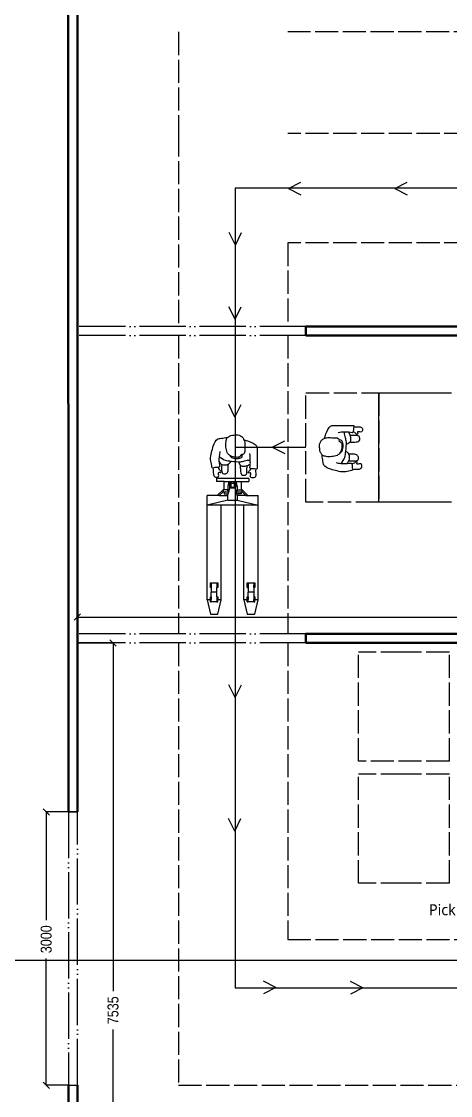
# Model space of a CAD drawing. Header units: millimetres. Extents: x -9564 to 100156, y -26854 to 24346.
# Drawn here: x 51353 to 56065, y -16526 to -4738 of the extents above; entities that cross this region are included whole.
import ezdxf

# ---------------------------------------------------------------- set-up
doc = ezdxf.new("R2010")
doc.units = ezdxf.units.MM
doc.header["$LTSCALE"] = 100
doc.linetypes.add('DASHEDX2', pattern=[3.048, 2.54, -0.508])
doc.linetypes.add('DIVIDEX2', pattern=[6.604, 5.08, -0.508, 0, -0.508, 0, -0.508])
for name, color, linetype in [('Area circulacion', 50, 'DASHEDX2'), ('Area proceso', 90, 'DASHEDX2'), ('Cotas secundarias', 41, 'Continuous'), ('Flujo proceso', 4, 'Continuous'), ('Mesas-estantes', 230, 'Continuous'), ('Personal', 171, 'Continuous'), ('Puertas', 43, 'DIVIDEX2'), ('rotulo', 211, 'Continuous'), ('Transporte semielaborado', 30, 'Continuous')]:
    doc.layers.add(name, color=color, linetype=linetype)
doc.layers.add('Paredes', color=7, linetype='Continuous', lineweight=50)
doc.styles.add('OpenSans', font='OpenSans-Regular.ttf')
doc.styles.add('OpenSansCondensed-Light', font='OpenSansCondensed-Light.ttf')
doc.dimstyles.new('Cotas Mateo', dxfattribs={"dimtxt": 120, "dimasz": 70, "dimexe": 0.375, "dimexo": 0.125, "dimgap": 0.1, "dimtad": 1, "dimdec": 0, "dimzin": 12, "dimdsep": 46, "dimtxsty": 'OpenSansCondensed-Light', "dimblk": 'OBLIQUE', "dimcen": 2.5, "dimazin": 3, "dimtfac": 0.5, "dimtdec": 0, "dimtmove": 2, "dimatfit": 3, "dimarcsym": 0})

# ---------------------------------------------------------------- blocks, each defined once
blk = doc.blocks.new('pa17-16')
for points, knots in [([(5.558, 2.439), (5.555, 2.422), (5.552, 2.385), (5.549, 2.333), (5.571, 2.26), (5.543, 2.259), (5.503, 2.253), (5.479, 2.243), (5.478, 2.281), (5.45, 2.344), (5.466, 2.423), (5.478, 2.503), (5.512, 2.58), (5.555, 2.585), (5.608, 2.596), (5.634, 2.6)], [0, 0, 0, 0, 0.404899, 0.829805, 1.276298, 1.516647, 1.885942, 2.122553, 2.418487, 2.881882, 3.382407, 3.897515, 4.613825, 5.020942, 5.393355, 5.393355, 5.393355, 5.393355]), ([(5.62, 2.554), (5.619, 2.543), (5.615, 2.525), (5.622, 2.49), (5.635, 2.429), (5.661, 2.406), (5.685, 2.391), (5.732, 2.383), (5.772, 2.384), (5.788, 2.397), (5.802, 2.427), (5.815, 2.416), (5.832, 2.43), (5.838, 2.457), (5.832, 2.504), (5.834, 2.562), (5.814, 2.594), (5.794, 2.628), (5.731, 2.639), (5.704, 2.63), (5.668, 2.626), (5.644, 2.605), (5.623, 2.596), (5.621, 2.567), (5.62, 2.554)], [0, 0, 0, 0, 0.297584, 0.631064, 1.068635, 1.39533, 1.69617, 2.097861, 2.458938, 2.716293, 3.010442, 3.199165, 3.447293, 3.731671, 4.119196, 4.541864, 4.881702, 5.22714, 5.673063, 5.989311, 6.327668, 6.644571, 6.906626, 7.259736, 7.259736, 7.259736, 7.259736]), ([(5.82, 2.585), (5.837, 2.582), (5.882, 2.567), (5.976, 2.542), (5.972, 2.461), (5.979, 2.393), (5.981, 2.315), (5.989, 2.261), (5.969, 2.266), (5.94, 2.266), (5.906, 2.267), (5.901, 2.281), (5.909, 2.318), (5.901, 2.361), (5.902, 2.401), (5.896, 2.424), (5.893, 2.435)], [6.682038, 6.682038, 6.682038, 6.682038, 7.076266, 7.806153, 8.304227, 8.77662, 9.284333, 9.649979, 9.844608, 10.160206, 10.472731, 10.661147, 10.998544, 11.371438, 11.724832, 12.051545, 12.051545, 12.051545, 12.051545]), ([(5.672, 2.399), (5.675, 2.395), (5.684, 2.383), (5.704, 2.372), (5.735, 2.37), (5.774, 2.373), (5.809, 2.387), (5.812, 2.401), (5.814, 2.42)], [0.121052, 0.121052, 0.121052, 0.121052, 0.297289, 0.584433, 0.895396, 1.26174, 1.600834, 1.760925, 1.760925, 1.760925, 1.760925]), ([(5.552, 2.381), (5.573, 2.365), (5.622, 2.34), (5.692, 2.338), (5.795, 2.332), (5.838, 2.352), (5.881, 2.361), (5.902, 2.366)], [0, 0, 0, 0, 0.49262, 0.970296, 1.525877, 1.91054, 2.357805, 2.357805, 2.357805, 2.357805]), ([(5.555, 2.321), (5.56, 2.315), (5.571, 2.304), (5.589, 2.292), (5.625, 2.291), (5.661, 2.297), (5.673, 2.315), (5.686, 2.33), (5.691, 2.338)], [0, 0, 0, 0, 0.262594, 0.520609, 0.853848, 1.185107, 1.43842, 1.738028, 1.738028, 1.738028, 1.738028]), ([(5.587, 2.295), (5.587, 2.288), (5.587, 2.267), (5.588, 2.187), (5.635, 2.19), (5.667, 2.213), (5.661, 2.262), (5.66, 2.288), (5.661, 2.301)], [0.078483, 0.078483, 0.078483, 0.078483, 0.321516, 0.797556, 1.122606, 1.448668, 1.830958, 2.166281, 2.166281, 2.166281, 2.166281]), ([(5.771, 2.336), (5.774, 2.331), (5.779, 2.32), (5.795, 2.295), (5.815, 2.285), (5.861, 2.291), (5.884, 2.306), (5.899, 2.312), (5.906, 2.315)], [0, 0, 0, 0, 0.233477, 0.532145, 0.79329, 1.163492, 1.458071, 1.725911, 1.725911, 1.725911, 1.725911]), ([(5.794, 2.299), (5.795, 2.286), (5.798, 2.261), (5.804, 2.2), (5.826, 2.187), (5.867, 2.191), (5.876, 2.212), (5.872, 2.261), (5.871, 2.286), (5.871, 2.298)], [0, 0, 0, 0, 0.353805, 0.775896, 1.041599, 1.377968, 1.615337, 2.001902, 2.313716, 2.313716, 2.313716, 2.313716]), ([(5.491, 2.248), (5.494, 2.237), (5.498, 2.215), (5.497, 2.181), (5.512, 2.145), (5.557, 2.147), (5.563, 2.168), (5.55, 2.213), (5.575, 2.2), (5.591, 2.209), (5.574, 2.226), (5.562, 2.234), (5.556, 2.252), (5.556, 2.26)], [0, 0, 0, 0, 0.324329, 0.654038, 0.980089, 1.31306, 1.562526, 1.890179, 2.123217, 2.319335, 2.559559, 2.78492, 3.066636, 3.066636, 3.066636, 3.066636]), ([(5.971, 2.265), (5.97, 2.255), (5.969, 2.234), (5.979, 2.202), (5.967, 2.164), (5.922, 2.163), (5.913, 2.183), (5.923, 2.229), (5.899, 2.213), (5.882, 2.221), (5.898, 2.24), (5.908, 2.248), (5.912, 2.262), (5.913, 2.268)], [0.038839, 0.038839, 0.038839, 0.038839, 0.324329, 0.654038, 0.980089, 1.31306, 1.562526, 1.890179, 2.123217, 2.319335, 2.559559, 2.78492, 2.989829, 2.989829, 2.989829, 2.989829])]:
    blk.add_open_spline(points, degree=3, knots=knots)
blk = doc.blocks.new('_OBLIQUE')
at = {"color": 0, "linetype": 'ByBlock'}
blk.add_line((-0.5, -0.5), (0.5, 0.5), dxfattribs=at)
blk = doc.blocks.new('*D155')
at = {"layer": 'Cotas secundarias', "color": 0, "lineweight": -2, "transparency": 16777216}
for p, q in [((51968, -11559), (51968, -11275)), ((51968, -11275), (58419, -11275)), ((63953, -11275), (58911, -11275)), ((63953, -11559), (63953, -11275))]:
    blk.add_line(p, q, dxfattribs=at)
at = {"layer": 'Defpoints', "color": 0, "transparency": 16777216}
for p in [(51968, -11275), (51968, -11559), (63953, -11559)]:
    blk.add_point(p, dxfattribs=at)
at = {"layer": 'Cotas secundarias', "color": 0, "lineweight": -2, "transparency": 16777216, "xscale": 70, "yscale": 70, "zscale": 70, "rotation": 180}
blk.add_blockref('_OBLIQUE', (51968, -11275), dxfattribs=at)
at = {"layer": 'Cotas secundarias', "color": 0, "lineweight": -2, "transparency": 16777216, "xscale": 70, "yscale": 70, "zscale": 70}
blk.add_blockref('_OBLIQUE', (63953, -11275), dxfattribs=at)
at = {"layer": 'Cotas secundarias', "color": 0, "transparency": 16777216, "insert": (58665, -11275), "char_height": 120, "attachment_point": 5, "style": 'OpenSansCondensed-Light'}
blk.add_mtext('11985', dxfattribs=at)
blk = doc.blocks.new('*D156')
at = {"layer": 'Cotas secundarias', "color": 0, "lineweight": -2, "transparency": 16777216}
for p, q in [((51968, -11559), (52360, -11559)), ((52359, -11559), (52359, -15380)), ((52359, -19094), (52359, -15803)), ((51968, -19094), (52360, -19094))]:
    blk.add_line(p, q, dxfattribs=at)
at = {"layer": 'Defpoints', "color": 0, "transparency": 16777216}
for p in [(51968, -11559), (51968, -19094), (52359, -19094)]:
    blk.add_point(p, dxfattribs=at)
at = {"layer": 'Cotas secundarias', "color": 0, "lineweight": -2, "transparency": 16777216, "xscale": 70, "yscale": 70, "zscale": 70}
for p, rotation in [((52359, -11559), 90), ((52359, -19094), 270)]:
    blk.add_blockref('_OBLIQUE', p, dxfattribs=dict(at, rotation=rotation))
at = {"layer": 'Cotas secundarias', "color": 0, "transparency": 16777216, "insert": (52359, -15591), "char_height": 120, "attachment_point": 5, "rotation": 90, "style": 'OpenSansCondensed-Light'}
blk.add_mtext('7535', dxfattribs=at)
blk = doc.blocks.new('*D184')
at = {"layer": 'Cotas secundarias', "color": 0, "lineweight": -2, "transparency": 16777216}
for p, q in [((51868, -13413), (51625, -13413)), ((51625, -13413), (51625, -14600)), ((51625, -16413), (51625, -15023)), ((51868, -16413), (51625, -16413))]:
    blk.add_line(p, q, dxfattribs=at)
at = {"layer": 'Defpoints', "color": 0, "transparency": 16777216}
for p in [(51868, -13413), (51625, -16413), (51868, -16413)]:
    blk.add_point(p, dxfattribs=at)
at = {"layer": 'Cotas secundarias', "color": 0, "lineweight": -2, "transparency": 16777216, "xscale": 70, "yscale": 70, "zscale": 70}
for p, rotation in [((51625, -13413), 90), ((51625, -16413), 270)]:
    blk.add_blockref('_OBLIQUE', p, dxfattribs=dict(at, rotation=rotation))
at = {"layer": 'Cotas secundarias', "color": 0, "transparency": 16777216, "insert": (51625, -14811), "char_height": 120, "attachment_point": 5, "rotation": 90, "style": 'OpenSansCondensed-Light'}
blk.add_mtext('3000', dxfattribs=at)

msp = doc.modelspace()

# ---------------------------------------------------------------- linework, layer by layer
for p, q in [((55277.905, -8184.139), (55277.905, -8184.13)), ((51868.21, -13413.342), (51968.21, -13413.342)), ((51868.21, -16413.342), (51968.21, -16413.342))]:
    msp.add_line(p, q)
at = {"layer": 'Area circulacion'}
for p, q in [((53077.905, -4852.474), (53077.905, -5965.563)), ((53077.905, -5965.563), (53077.905, -8084.072)), ((58079.848, -5965.563), (54277.906, -5965.563)), ((58079.848, -7165.563), (54277.905, -7167.662)), ((54277.905, -7167.662), (54277.905, -8084.072)), ((53077.905, -8184.135), (53077.905, -11458.721)), ((54277.905, -8184.135), (54277.905, -11458.721)), ((53077.905, -11558.721), (53077.905, -16413.342)), ((54277.905, -11558.721), (54277.905, -14813.342)), ((54277.905, -14813.342), (63732.847, -14813.342)), ((53077.905, -16413.342), (63732.847, -16413.342))]:
    msp.add_line(p, q, dxfattribs=at)
at = {"layer": 'Area circulacion', "linetype": 'DASHEDX2'}
msp.add_line((58184.399, -4852.442), (54277.907, -4852.474), dxfattribs=at)
at = {"layer": 'Area proceso'}
for p, q in [((54477.905, -10012.082), (54477.905, -8812.082)), ((54477.905, -8812.082), (55277.905, -8812.082)), ((55277.905, -8812.082), (55277.905, -10012.082)), ((55277.905, -10012.082), (54477.905, -10012.082)), ((55553.09, -11658.721), (55053.09, -11658.721)), ((55053.09, -12857.344), (55053.09, -11658.721)), ((56053.09, -11658.721), (55553.09, -11658.721)), ((56053.09, -12857.344), (56053.09, -11658.721)), ((56053.09, -12857.344), (55053.09, -12857.344)), ((55553.09, -12997.418), (55053.09, -12997.418)), ((55053.09, -14196.041), (55053.09, -12997.418)), ((56053.09, -12997.418), (55553.09, -12997.418)), ((56053.09, -14196.041), (56053.09, -12997.418)), ((55553.09, -14196.041), (55053.09, -14196.041)), ((56053.09, -14196.041), (55553.09, -14196.041))]:
    msp.add_line(p, q, dxfattribs=at)
at = {"layer": 'Flujo proceso'}
for p, q in [((58079.848, -6565.563), (53701.962, -6565.563)), ((53701.962, -6565.563), (53701.962, -9412.082)), ((54284.204, -6570.942), (54420.929, -6502.579)), ((54284.204, -6570.942), (54420.929, -6639.304)), ((55454.302, -6570.942), (55591.026, -6502.579)), ((55454.302, -6570.942), (55591.026, -6639.304)), ((53702.039, -7192.335), (53633.677, -7055.611)), ((53702.039, -7192.335), (53770.402, -7055.611)), ((53698.906, -8006.201), (53630.544, -7869.476)), ((53698.906, -8006.201), (53767.268, -7869.476)), ((53697.244, -9079.641), (53628.882, -8942.916)), ((53697.244, -9079.641), (53765.606, -8942.916)), ((53701.962, -9412.082), (53701.962, -15345.544)), ((54477.905, -9412.082), (53701.962, -9412.082)), ((54107.123, -9410.075), (54243.847, -9341.713)), ((54107.123, -9410.075), (54243.847, -9478.438)), ((53700.659, -12157.099), (53632.297, -12020.375)), ((53700.659, -12157.099), (53769.021, -12020.375)), ((53694.997, -13623.155), (53626.634, -13486.431)), ((53694.997, -13623.155), (53763.359, -13486.431)), ((56403.09, -15043.93), (50575.639, -15043.93)), ((54146.345, -15340.858), (54009.62, -15272.496)), ((55103.239, -15344.926), (54966.514, -15276.564)), ((53701.962, -15345.544), (57647.681, -15345.544)), ((54146.345, -15340.858), (54009.62, -15409.22)), ((55103.239, -15344.926), (54966.514, -15413.288))]:
    msp.add_line(p, q, dxfattribs=at)
at = {"layer": 'Mesas-estantes'}
for p, q in [((55277.905, -8812.082), (56077.905, -8812.082)), ((55277.905, -10012.082), (55277.905, -8812.082)), ((56077.905, -10012.082), (55277.905, -10012.082))]:
    msp.add_line(p, q, dxfattribs=at)
at = {"layer": 'Paredes'}
for p, q in [((51868.21, -13413.342), (51867.458, -1952.464)), ((51968.21, -2952.442), (51968.21, -13413.342)), ((54477.905, -8184.135), (54477.905, -8084.072)), ((64192.73, -8084.072), (54477.905, -8084.072)), ((64192.731, -8184.073), (54477.905, -8184.135)), ((54477.905, -11458.721), (63953.09, -11458.721)), ((54477.905, -11558.721), (54477.905, -11458.721)), ((54477.905, -11558.721), (63953.09, -11558.721)), ((51868.21, -16413.342), (51868.21, -20842.788)), ((51968.21, -20842.788), (51968.21, -16413.342))]:
    msp.add_line(p, q, dxfattribs=at)
at = {"layer": 'Puertas'}
for p, q in [((54477.905, -8084.072), (51968.21, -8084.072)), ((54477.905, -8184.135), (51968.21, -8184.135)), ((54477.905, -11458.721), (51968.21, -11458.721)), ((54477.905, -11558.721), (51968.21, -11558.721)), ((51968.21, -13413.342), (51868.21, -13413.349)), ((51868.21, -13413.349), (51868.21, -16413.342)), ((51968.21, -16413.342), (51968.21, -13413.342))]:
    msp.add_line(p, q, dxfattribs=at)
at = {"layer": 'Transporte semielaborado'}
for p, q in [((53495.118, -9754.388), (53495.118, -9785.592)), ((53848.766, -9754.388), (53495.118, -9754.388)), ((53848.766, -9754.388), (53848.766, -9785.592)), ((53578.329, -9785.592), (53495.118, -9785.592)), ((53503.892, -9941.613), (53567.928, -9879.204)), ((53525.237, -9941.613), (53567.928, -9900.007)), ((53578.329, -9879.204), (53567.928, -9879.204)), ((53567.928, -9879.204), (53567.928, -9900.007)), ((53567.928, -9900.007), (53578.329, -9900.007)), ((53578.329, -9785.592), (53630.336, -9785.592)), ((53578.329, -9879.204), (53578.329, -9785.592)), ((53619.935, -9879.204), (53578.329, -9879.204)), ((53578.329, -9900.007), (53630.004, -9900.007)), ((53578.329, -9900.007), (53578.329, -9920.81)), ((53626.902, -9811.595), (53619.935, -9837.599)), ((53619.935, -9837.599), (53619.935, -9879.204)), ((53619.935, -9889.606), (53619.935, -9879.204)), ((53632.521, -9889.606), (53619.935, -9889.606)), ((53624.969, -9920.81), (53630.004, -9900.007)), ((53630.336, -9808.162), (53626.902, -9811.595)), ((53630.004, -9900.007), (53632.521, -9889.606)), ((53630.336, -9785.592), (53640.737, -9785.592)), ((53630.336, -9808.162), (53630.336, -9785.592)), ((53640.737, -9797.76), (53630.336, -9808.162)), ((53632.521, -9889.606), (53640.073, -9858.402)), ((53640.737, -9858.402), (53640.073, -9858.402)), ((53640.737, -9785.592), (53651.139, -9785.592)), ((53640.737, -9797.76), (53640.737, -9785.592)), ((53640.737, -9827.197), (53640.737, -9797.76)), ((53651.139, -9827.197), (53640.737, -9827.197)), ((53640.737, -9848), (53640.737, -9827.197)), ((53640.737, -9858.402), (53640.737, -9848)), ((53651.139, -9848), (53640.737, -9848)), ((53651.139, -9858.402), (53640.737, -9858.402)), ((53654.382, -9793.422), (53651.139, -9785.592)), ((53651.139, -9785.592), (53656.339, -9785.592)), ((53654.382, -9793.422), (53651.139, -9806.395)), ((53651.139, -9806.395), (53692.744, -9806.395)), ((53651.139, -9806.395), (53651.139, -9827.197)), ((53651.139, -9827.197), (53651.139, -9848)), ((53651.139, -9848), (53692.744, -9848)), ((53651.139, -9848), (53651.139, -9858.402)), ((53692.744, -9858.402), (53651.139, -9858.402)), ((53656.339, -9785.592), (53654.382, -9793.422)), ((53656.339, -9785.592), (53687.544, -9785.592)), ((53689.501, -9793.422), (53687.544, -9785.592)), ((53687.544, -9785.592), (53692.744, -9785.592)), ((53692.744, -9785.592), (53689.501, -9793.422)), ((53692.744, -9806.395), (53689.501, -9793.422)), ((53692.744, -9785.592), (53703.146, -9785.592)), ((53692.744, -9827.197), (53692.744, -9806.395)), ((53703.146, -9827.197), (53692.744, -9827.197)), ((53692.744, -9848), (53692.744, -9827.197)), ((53703.146, -9848), (53692.744, -9848)), ((53692.744, -9848), (53692.744, -9858.402)), ((53703.146, -9858.402), (53692.744, -9858.402)), ((53703.146, -9797.76), (53703.146, -9785.592)), ((53703.146, -9785.592), (53713.547, -9785.592)), ((53713.547, -9808.162), (53703.146, -9797.76)), ((53703.146, -9827.197), (53703.146, -9797.76)), ((53703.146, -9827.197), (53703.146, -9848)), ((53703.146, -9858.402), (53703.146, -9848)), ((53703.81, -9858.402), (53703.146, -9858.402)), ((53711.362, -9889.606), (53703.81, -9858.402)), ((53723.949, -9889.606), (53711.362, -9889.606)), ((53713.879, -9900.007), (53711.362, -9889.606)), ((53713.547, -9785.592), (53765.554, -9785.592)), ((53713.547, -9808.162), (53713.547, -9785.592)), ((53716.981, -9811.595), (53713.547, -9808.162)), ((53713.879, -9900.007), (53765.554, -9900.007)), ((53718.914, -9920.81), (53713.879, -9900.007)), ((53723.949, -9837.599), (53716.981, -9811.595)), ((53723.949, -9837.599), (53723.949, -9879.204)), ((53723.949, -9879.204), (53723.949, -9889.606)), ((53723.949, -9879.204), (53765.554, -9879.204)), ((53765.554, -9785.592), (53765.554, -9879.204)), ((53765.554, -9785.592), (53848.766, -9785.592)), ((53765.554, -9879.204), (53775.956, -9879.204)), ((53765.554, -9900.007), (53775.956, -9900.007)), ((53765.554, -9900.007), (53765.554, -9920.81)), ((53839.991, -9941.613), (53775.956, -9879.204)), ((53775.956, -9900.007), (53775.956, -9879.204)), ((53818.646, -9941.613), (53775.956, -9900.007)), ((53391.104, -10045.627), (53391.104, -9941.613)), ((53503.892, -9941.613), (53391.104, -9941.613)), ((53619.935, -9993.62), (53391.104, -10045.627)), ((53525.237, -9941.613), (53503.892, -9941.613)), ((53525.237, -9941.613), (53619.935, -9941.613)), ((53578.329, -9920.81), (53624.969, -9920.81)), ((53619.935, -9941.613), (53624.969, -9920.81)), ((53619.935, -9993.62), (53619.935, -9941.613)), ((53619.935, -9993.62), (53723.949, -9993.62)), ((53765.554, -9920.81), (53718.914, -9920.81)), ((53723.949, -9941.613), (53718.914, -9920.81)), ((53723.949, -9941.613), (53723.949, -9993.62)), ((53818.646, -9941.613), (53723.949, -9941.613)), ((53723.949, -9993.62), (53952.78, -10045.627)), ((53818.646, -9941.613), (53839.991, -9941.613)), ((53839.991, -9941.613), (53952.78, -9941.613)), ((53952.78, -10045.627), (53952.78, -9941.613)), ((53391.104, -11085.768), (53391.104, -10045.627)), ((53547.125, -10045.627), (53391.104, -10045.627)), ((53796.758, -10045.627), (53547.125, -10045.627)), ((53547.125, -11085.768), (53547.125, -10045.627)), ((53796.758, -11085.768), (53796.758, -10045.627)), ((53952.78, -10045.627), (53796.758, -10045.627)), ((53952.78, -11085.768), (53952.78, -10045.627)), ((53427.509, -10923.526), (53427.509, -10898.542)), ((53427.509, -10898.542), (53437.91, -10898.542)), ((53427.509, -10923.526), (53437.91, -10923.526)), ((53427.509, -10950.549), (53427.509, -10923.526)), ((53427.509, -10950.549), (53437.91, -10950.549)), ((53437.91, -10898.542), (53500.318, -10898.542)), ((53437.91, -10898.542), (53437.91, -10923.526)), ((53437.91, -10923.526), (53437.91, -10950.549)), ((53437.91, -10950.549), (53437.91, -11002.556)), ((53500.318, -10898.542), (53510.72, -10898.542)), ((53500.318, -10898.542), (53500.318, -10923.526)), ((53510.72, -10923.526), (53500.318, -10923.526)), ((53500.318, -10923.526), (53500.318, -10950.549)), ((53510.72, -10950.549), (53500.318, -10950.549)), ((53500.318, -11002.556), (53500.318, -10950.549)), ((53510.72, -10898.542), (53510.72, -10923.526)), ((53510.72, -10923.526), (53510.72, -10950.549)), ((53833.163, -10923.526), (53833.163, -10898.542)), ((53833.163, -10898.542), (53843.565, -10898.542)), ((53833.163, -10923.526), (53843.565, -10923.526)), ((53833.163, -10950.549), (53833.163, -10923.526)), ((53833.163, -10950.549), (53843.565, -10950.549)), ((53843.565, -10898.542), (53905.973, -10898.542)), ((53843.565, -10898.542), (53843.565, -10923.526)), ((53843.565, -10923.526), (53843.565, -10950.549)), ((53843.565, -10950.549), (53843.565, -11002.556)), ((53905.973, -10898.542), (53916.375, -10898.542)), ((53905.973, -10898.542), (53905.973, -10923.526)), ((53916.375, -10923.526), (53905.973, -10923.526)), ((53905.973, -10950.549), (53905.973, -10923.526)), ((53916.375, -10950.549), (53905.973, -10950.549)), ((53905.973, -10950.549), (53905.973, -11002.556)), ((53916.375, -10898.542), (53916.375, -10923.526)), ((53916.375, -10923.526), (53916.375, -10950.549)), ((53427.509, -11054.564), (53437.91, -11054.564)), ((53427.509, -11081.587), (53427.509, -11054.564)), ((53500.318, -11002.556), (53437.91, -11002.556)), ((53437.91, -11054.564), (53437.91, -11002.556)), ((53437.91, -11054.564), (53437.91, -11081.587)), ((53500.318, -11054.564), (53500.318, -11002.556)), ((53500.318, -11054.564), (53510.72, -11054.564)), ((53500.318, -11054.564), (53500.318, -11081.587)), ((53510.72, -11054.564), (53510.72, -11081.587)), ((53833.163, -11054.564), (53843.565, -11054.564)), ((53833.163, -11081.587), (53833.163, -11054.564)), ((53905.973, -11002.556), (53843.565, -11002.556)), ((53843.565, -11054.564), (53843.565, -11002.556)), ((53843.565, -11054.564), (53843.565, -11081.587)), ((53905.973, -11002.556), (53905.973, -11054.564)), ((53916.375, -11054.564), (53905.973, -11054.564)), ((53905.973, -11054.564), (53905.973, -11081.587)), ((53916.375, -11054.564), (53916.375, -11081.587)), ((53427.509, -11085.768), (53391.104, -11085.768)), ((53391.104, -11085.768), (53427.509, -11241.789)), ((53427.509, -11081.587), (53437.91, -11081.587)), ((53427.509, -11085.768), (53427.509, -11081.587)), ((53427.509, -11106.571), (53427.509, -11085.768)), ((53427.509, -11106.571), (53437.91, -11106.571)), ((53437.91, -11106.571), (53437.91, -11081.587)), ((53500.318, -11106.571), (53437.91, -11106.571)), ((53500.318, -11081.587), (53510.72, -11081.587)), ((53500.318, -11081.587), (53500.318, -11106.571)), ((53500.318, -11106.571), (53510.72, -11106.571)), ((53510.72, -11081.587), (53510.72, -11085.768)), ((53510.72, -11241.789), (53547.125, -11085.768)), ((53510.72, -11106.571), (53510.72, -11085.768)), ((53547.125, -11085.768), (53510.72, -11085.768)), ((53796.758, -11085.768), (53833.163, -11241.789)), ((53833.163, -11085.768), (53796.758, -11085.768)), ((53833.163, -11081.587), (53843.565, -11081.587)), ((53833.163, -11085.768), (53833.163, -11081.587)), ((53833.163, -11106.571), (53833.163, -11085.768)), ((53833.163, -11106.571), (53843.565, -11106.571)), ((53843.565, -11106.571), (53843.565, -11081.587)), ((53905.973, -11106.571), (53843.565, -11106.571)), ((53905.973, -11081.587), (53916.375, -11081.587)), ((53905.973, -11106.571), (53905.973, -11081.587)), ((53905.973, -11106.571), (53916.375, -11106.571)), ((53916.375, -11081.587), (53916.375, -11085.768)), ((53952.78, -11085.768), (53916.375, -11085.768)), ((53916.375, -11241.789), (53952.78, -11085.768)), ((53916.375, -11106.571), (53916.375, -11085.768)), ((53427.509, -11241.789), (53510.72, -11241.789)), ((53833.163, -11241.789), (53916.375, -11241.789))]:
    msp.add_line(p, q, dxfattribs=at)

# ---------------------------------------------------------------- block references
at = {"layer": 'Personal', "xscale": 979.1504951166459, "yscale": 979.1504951166459, "zscale": 979.1504951166459}
for p, rotation in [((56863.721, -15155.471), 86.54139143764552), ((47957.096, -11512.103), 356.5413914376435)]:
    msp.add_blockref('pa17-16', p, dxfattribs=dict(at, rotation=rotation))

# ---------------------------------------------------------------- texts
at = {"layer": 'rotulo', "insert": (55829.172, -14427.15), "char_height": 120, "width": 1055.00166, "attachment_point": 1, "style": 'OpenSans'}
msp.add_mtext('Picking', dxfattribs=at)

# ---------------------------------------------------------------- dimensions: what is measured, and where the dimension line sits
at = {"layer": 'Cotas secundarias'}
dim = msp.add_linear_dim(base=(51968.21, -11275.236), p1=(63953.09, -11558.721), p2=(51968.21, -11558.721), dimstyle='Cotas Mateo', dxfattribs=at)
dim.commit()
dim.dimension.update_dxf_attribs({"geometry": '*D155', "text_midpoint": (58664.801, -11275.236), "dimtype": 160})
for base, p1, p2, picture, middle in [((52359.463, -19094.165), (51968.21, -11558.721), (51968.21, -19094.165), '*D156', (52359.463, -15591.214)), ((51625.014, -16413.342), (51868.21, -13413.342), (51868.21, -16413.342), '*D184', (51625.014, -14811.037))]:
    dim = msp.add_linear_dim(base=base, p1=p1, p2=p2, angle=90, dimstyle='Cotas Mateo', dxfattribs=at)
    dim.commit()
    dim.dimension.update_dxf_attribs({"geometry": picture, "text_midpoint": middle, "dimtype": 160})

doc.saveas('drawing.dxf')
